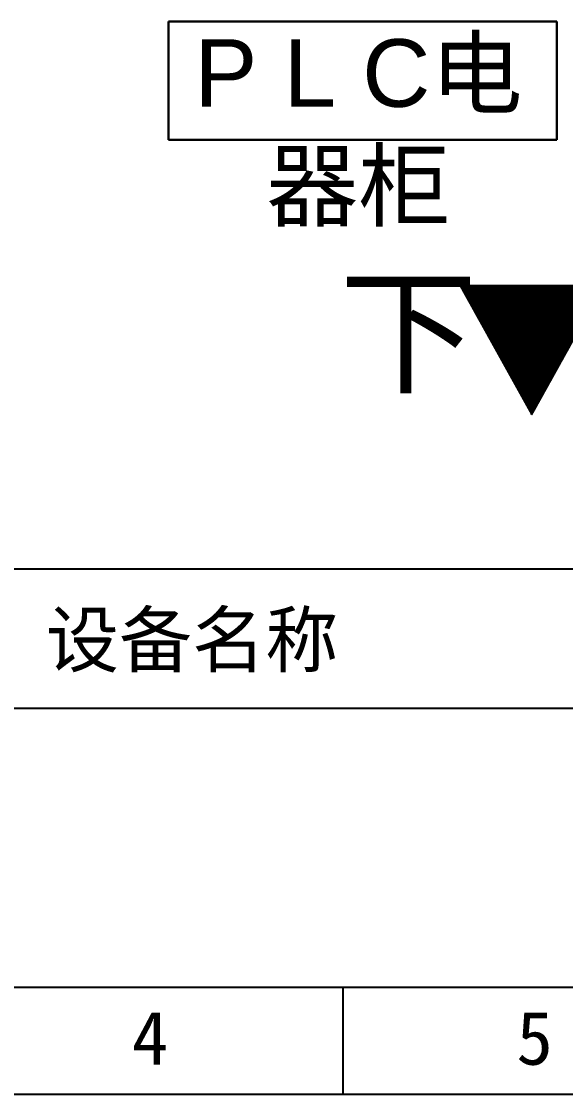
# Model space of a CAD drawing. Header units: millimetres. Extents: x 914 to 910632, y -176 to 682692.
# Drawn here: x 2294.8 to 2320.2, y 1770.9 to 1820.9 of the extents above; entities that cross this region are included whole.
import ezdxf

# ---------------------------------------------------------------- set-up
doc = ezdxf.new("R2010")
doc.units = ezdxf.units.MM
doc.linetypes.add('EB_DASHDOT', pattern=[39, 30, -3, 3, -3])
doc.layers.add('尺寸线层', color=3, linetype='Continuous', lineweight=18)
doc.layers.add('画图', color=3, linetype='Continuous', lineweight=30)
doc.styles.get("Standard").update_dxf_attribs({"font": 'arial.ttf'})
doc.styles.add('宋体', font='')
doc.styles.get('宋体').set_extended_font_data('宋体')

# ---------------------------------------------------------------- blocks, each defined once
blk = doc.blocks.new('PLC')
at = {"lineweight": 30}
for p, q in [((1160341.1, -791981.9), (1160341.1, -793131.9)), ((1160691.1, -791981.9), (1160341.1, -791981.9)), ((1160691.1, -793131.9), (1160691.1, -791981.9)), ((1160341.1, -793131.9), (1160691.1, -793131.9))]:
    blk.add_line(p, q, dxfattribs=at)
at = {"layer": '尺寸线层', "color": 0, "linetype": 'EB_DASHDOT', "insert": (1160393.7, -792569.6), "char_height": 200, "width": 1168.576, "attachment_point": 2, "rotation": 90}
blk.add_mtext('P L C电器柜', dxfattribs=at)
blk = doc.blocks.new('制图图框')
for p, q in [((-2408.084, 603.818), (-2695.084, 603.818)), ((-2605.397, 597.318), (-2655.084, 597.318)), ((-2695.084, 584.318), (-2408.084, 584.318)), ((-2623.334, 579.318), (-2623.334, 584.318)), ((-2403.084, 579.318), (-2700.084, 579.318))]:
    blk.add_line(p, q)
at = {"style": '宋体'}
for s, p in [('设备名称', (-2637.202, 599.277)), ('4', (-2633.195, 580.708)), ('5', (-2615.258, 580.708))]:
    blk.add_text(s, height=2.5, dxfattribs=at).set_placement(p)

msp = doc.modelspace()

# ---------------------------------------------------------------- hatches: boundary and pattern name
at = {"layer": '画图'}
h = msp.add_hatch(dxfattribs=at)
h.set_pattern_fill('ANSI31', color=1, scale=0.01575)
h.set_pattern_definition([(45, (2319.5145795, 1807.671782), (-0.0013921165, 0.0013921165), [])])
h.paths.add_polyline_path([(2321.947, 1808.603), (2315.25, 1808.603), (2318.598, 1802.581)])

# ---------------------------------------------------------------- block references
msp.add_blockref('制图图框', (4933.158, 1191.56))
at = {"xscale": 0.01575, "yscale": 0.01575, "zscale": 0.01575, "rotation": 270}
msp.add_blockref('PLC', (14793.501, 20096.285), dxfattribs=at)

# ---------------------------------------------------------------- texts
at = {"insert": (2309.639, 1808.803), "char_height": 4.725, "width": 25.79807, "attachment_point": 1, "style": '宋体'}
msp.add_mtext('{\\fSimSun|b1|i0|c134|p2;\\C1;下}', dxfattribs=at)

doc.saveas('drawing.dxf')
